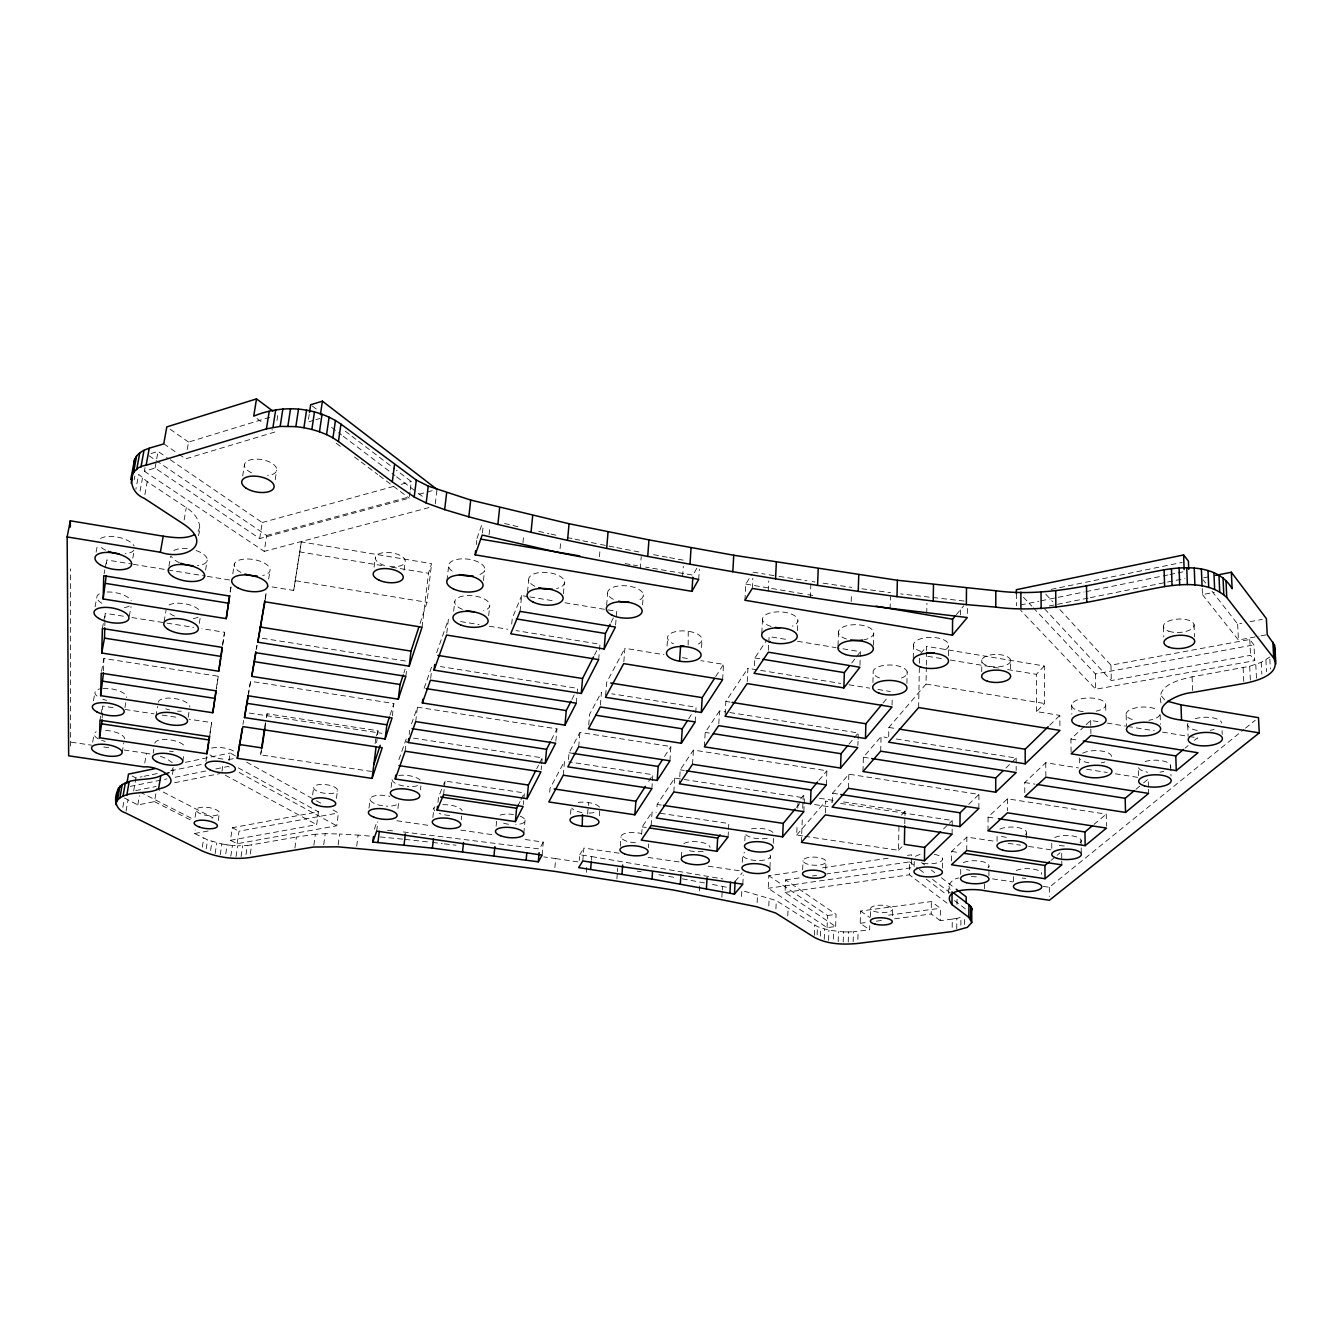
<?xml version="1.0" encoding="UTF-8"?>
<svg xmlns="http://www.w3.org/2000/svg" width="1343" height="1343" viewBox="0 0 1343 1343"><rect width="100%" height="100%" fill="white"/><g stroke="black" fill="none" stroke-linecap="round" stroke-linejoin="round"><path stroke-width="0.75" stroke-dasharray="5 3.75" d="M997.06 841.423L997.077 833.65M984.402 888.814L984.436 881.377M988.012 830.864L988.062 817.098L1007.451 798.816L1106.229 814.16L1106.464 826.096M988.918 875.837L988.952 866.453M978.862 808.419L978.929 794.401L848.843 774.189L832.542 793.226L832.19 803.131M981.733 671.752L981.783 660.068M964.442 924.538L964.492 918.276M967.329 613.466L967.38 607.389M966.759 850.572L966.859 837.075L995.717 841.44M956.736 928.752L956.837 918.36L960.933 917.387L960.866 925.713M956.988 904.343L957.055 898.098M960.581 614.926L960.648 606.818M960.698 874.377L960.749 868.753M948.83 893.531C946.462 886.027 951.28 879.027 958.734 877.953M951.499 860.947L951.599 851.462L966.859 837.075M952.103 834.137L952.153 828.278M952.187 826.314L952.237 820.455L840.265 803.349M952.187 927.392L952.271 919.099L956.837 918.36M952.271 919.099L940.268 920.66L940.419 908.288L931.354 901.539L860.544 911.058L860.208 923.296L869.643 929.776L869.744 925.73M942.4 868.048L942.517 858.613M948.494 655.787L948.611 645.966M940.268 920.66L931.186 913.979L931.354 901.539M198.227 535.706C203.162 524.475 195.642 513.345 186.274 507.62L147.226 481.667L138.648 474.314L135.912 489.137M926.754 613.365L926.922 603.225M888.68 736.652L888.881 727.453L926.049 684.074L926.317 667.303M926.351 665.221L926.552 652.648M926.586 650.549L926.653 646.352L1044.3 666.01L1044.602 703.514L1036.561 711.589L1059.812 715.383L1059.946 728.544M914.163 866.487L914.264 860.846M918.646 707.56L919.384 665.339M919.418 663.257L919.569 654.931M913.274 658.104L913.525 644.371M947.1 903.184L909.379 874.797L909.614 861.904L826.935 873.89M804.826 836.286L898.467 850.287L898.987 825.66M906.928 683.402L907.146 671.869M904.779 823.729L904.897 817.534M904.947 815.47L905.014 811.34L841.91 801.687M892.054 705.075L892.222 697.504M892.407 915.725L892.541 909.463A10.962 3.66 2 0 0 876.811 905.434A10.962 3.66 2 0 0 875.468 911.729A10.962 3.66 2 0 0 892.541 909.463M890.124 608.883L890.409 596.712M870.465 916.648L870.684 908.304M880.706 751.173L881.058 736.585L887.203 737.559M873.403 645.261L873.722 633.426M872.933 682.496L873.185 672.927M102.219 717.951L102.555 706.082L114.91 707.946M103.545 670.912L103.898 658.49L218.254 676.251L216.525 688.355M104.838 625.72L105.006 619.509M105.073 617.444L105.19 613.315L123.707 616.252M106.584 563.875L106.701 559.947L131.345 563.976M859.973 665.305L860.376 651.708L838.066 647.997M857.892 745.483L858.009 741.302M858.076 739.221L858.261 732.959L727.805 712.226M853.141 941.879L853.443 931.74L869.643 929.776M857.875 939.395L858.11 931.27M862.978 771.553L863.381 757.217L881.058 736.585M843.186 942.014L843.505 931.891L828.916 930.212L817.417 926.62L776.288 900.565L741.823 890.493L741.353 899.474M848.407 788.307L848.843 774.189M848.222 942.081L848.524 931.941L853.443 931.74M835.665 926.519L836.068 914.348L785.588 879.883L785.051 892.423L835.665 926.519L827.087 927.644L768.23 888.294L768.8 875.72L799.84 871.171M838.166 941.712L838.485 931.572M851.193 601.597L851.462 593.472M827.087 927.644L827.506 915.506L768.8 875.72M838.015 645.614L838.485 631.831M828.581 940.352L828.916 930.212M833.315 939.126L833.583 931.018M817.132 934.745L817.417 926.62M820.455 936.121L820.741 927.996M825.341 812.935L825.76 801.133L831.972 802.09M826.381 784.916L826.885 770.781L693.424 750.049L680.229 769.841L679.323 783.825M825.71 869.223L825.979 861.786A11.483 4.063 2.5 0 0 809.208 857.371A11.483 4.063 2.5 0 0 808.335 864.372A11.483 4.063 2.5 0 0 825.979 861.786M824.249 939.345L824.602 929.205M814.345 935.282L814.731 925.092M802.661 869.895L803.03 860.594M802.795 835.967L796.684 835.061L797.104 824.753M797.792 808.234L798.044 802.056M810.316 597.669L810.971 581.401L815.05 581.989M801.368 842.38L802.308 818.609M802.728 808.217L802.98 801.989M803.064 799.924L803.232 795.778L807.294 796.399M803.869 811.659L804.104 805.75M804.172 803.785L804.407 797.876L674.74 778.067L657.163 804.44L656.761 810.249M797.473 630.622L797.893 620.735M787.787 915.876L788.14 907.599M775.918 908.892L776.288 900.565M769.942 867.477L770.446 856.314M768.784 905.988L769.17 897.644M773.232 843.37L773.484 837.663M768.246 591.105L768.75 580.931M768.431 650.247L768.716 644.388M768.817 642.441L769.103 636.582L787.351 639.604M757.133 902.63L757.536 894.27M742.259 862.324L742.645 854.87M744.811 840.869L745.113 835.178M742.83 884.164L743.283 875.015M754.447 665.641L754.833 657.969L766.903 639.872M761.817 632.973L762.505 619.14M747.228 681.656L747.917 668.327L840.768 683.436M752.265 588.469L752.802 578.279M728.074 836.924L728.393 831.183M728.494 829.269L728.813 823.528L658.305 812.985M744.929 600.254L745.801 584.087L752.08 573.864M725.136 714.392L725.858 701.415L747.917 668.327M721.862 897.191L722.165 891.786M722.265 889.989L722.45 886.38L710.162 883.996M718.79 723.793L719.529 710.917L725.74 711.908M722.635 679.608L723.508 664.349L700.912 660.672M699.367 891.03L699.686 885.608M704.336 746.842L705.209 732.388L719.529 710.917M692.535 764.285L693.424 750.049M695.17 721.93L695.624 714.56M695.741 712.713L696.094 707.19L611.736 693.794M701.533 647.561L702.02 639.805M688.153 645.076L688.237 631.26A17.274 7.655 3.7 0 0 669.351 634.4A17.274 7.655 3.7 0 0 673.447 643.767M698.696 579.404L699.35 569.18M681.421 857.153L681.891 849.699M673.833 791.95L674.74 778.067M669.939 760.809L670.896 746.557L579.924 732.422L569.046 752.768L568.358 760.809M682.613 576.6L683.302 566.377M651.137 825.492L652.077 812.045L656.223 812.666M667.068 645.983L667.605 638.227M641.652 834.456L642.189 826.885L652.077 812.045M651.892 788.626L652.295 782.667M652.446 780.686L652.866 774.726L568.643 761.85M648.333 847.769L648.602 844.008M642.575 604.837L643.314 594.865M640.275 568.844L641.215 556.539M616.907 878.876L617.31 873.42M617.461 871.607L617.73 867.964M620.298 846.325L621.003 836.958M623.84 661.713L624.881 648.3L663.912 654.662M591.39 860.225L591.692 856.565L579.723 854.786L579.253 860.292M605.609 695.422L606.667 682.362L624.881 648.3M599.331 815.772L599.952 808.083A14.454 5.355 4.7 0 0 591.524 803.114L585.498 802.207A14.454 5.355 4.7 0 0 578.262 802.442M615.598 625.099L616.689 611.334L565.034 602.772M598.693 659.598L599.331 651.926M599.482 649.995L599.968 644.237L515.964 630.572M582.778 860.981L583.852 848.054L619.089 853.191M587.613 814.127L588.57 802.56M606.65 605.223L607.624 593.27M586.354 872.329L586.958 865.043M600.388 705.109L601.446 692.149L589.627 714.258L588.587 726.714M599.431 556.774L599.952 550.613M570.523 814.311L571.178 806.639M578.699 746.742L579.924 732.422M554.877 867.696L555.683 858.58L543.797 856.901M563.305 775.196L564.53 761.229L550.059 788.324L549.707 792.219M576.265 703.178L576.902 695.775M577.07 693.911L577.557 688.355L440.403 666.564M563.422 593.673L564.53 581.67M542.102 855.088L543.277 842.128L524.71 839.425M555.868 741.151L556.976 728.863L417.421 707.19L410.622 726.429M560.081 548.699L560.652 542.522M541.145 769.808L541.514 765.812M541.699 763.814L542.253 757.821L413.006 738.079M523.804 833.315L525.063 820.12M523.3 804.541L523.669 800.663M523.854 798.732L524.408 792.941L445.07 781.055L443.626 784.53M520.06 611.384L521.638 595.587L527.849 596.611M527.497 592.078L528.689 580.092M511.7 624.075L512.287 618.25L521.638 595.587M522.947 542.69L523.787 534.413M496.121 826.214L496.692 820.573M488.684 615.715L489.725 605.928M483.463 580.529L484.554 570.506M489.087 534.699L489.977 526.406M461.237 819.75L461.639 815.973M482.439 532.97L483.346 524.677M443.559 794.653L445.07 781.055M476.278 544.603L476.731 540.507M453.665 611.3L454.773 601.513M432.866 817.501L433.923 808.05M437.969 802.426L438.624 796.684L442.921 786.259M446.799 633.09L448.344 619.559L435.804 655.082M430.683 678.333L431.556 670.862M420.426 789.852L420.879 785.991M446.95 580.596L448.814 564.53M397.914 808.52L398.586 802.829A14.404 5.238 6.7 0 1 386.348 806.119M405.15 751.207L406.358 741.151M435.25 503.894L436.995 489.406M409.229 734.42L409.699 730.374M422.055 627.215L428.501 573.293L431.59 563.657L301.336 541.9L293.681 590.45L267.307 586.136M420.04 623.505L426.99 602.302L431.59 563.657M415.709 721.611L417.421 707.19M391.115 787.468L392.055 779.729M405.838 676.318L406.744 668.848M392.324 715.903L393.852 703.531L250.553 681.27L248.421 693.273M404.125 570.154L405.133 562.129M376.678 831.116L377.819 821.782M375.117 743.686L375.855 737.727M376.594 742.729L377.349 736.736M377.601 734.739L378.105 730.76L267.089 713.771L266.015 719.143M368.972 808.133L370.181 798.649M145.044 467.565L144.373 471.259L155.033 468.052L259.703 538.56L409.212 498.169L409.984 491.941M410.253 489.876L411.294 481.566L396.437 470.235M356.701 846.107L358.094 835.111L370.114 836.101M230.425 840.298L316.679 824.652L318.425 811.793L232.339 827.724L230.425 840.298L237.157 843.723L336.724 825.794L338.419 812.935L331.066 808.872M374.093 567.216L375.402 557.177M338.167 844.999L339.611 834.003L358.094 835.111M323.713 844.663L325.191 833.684L339.611 834.003M336.438 798.397L337.446 790.758A12.02 4.382 7.3 0 0 320.742 784.43A12.02 4.382 7.3 0 0 318.56 791.782A12.02 4.382 7.3 0 0 337.446 790.758M313.876 845.2L315.37 834.238L325.191 833.684M312.65 794.888L313.708 787.25M294.906 847.97L296.417 837.058L315.37 834.238M209.693 736.115L211.623 722.601L188.977 719.176M222.82 644.355L224.55 632.268L201.903 628.675M230.324 591.81L231.147 586.102M293.681 590.45L301.336 541.9M371.608 771.47L260.609 754.867L261.197 750.871M264.756 726.932L265.36 722.937M246.038 854.517L247.381 845.536L296.417 837.058M264.991 727.822L266.183 719.798M266.485 717.783L267.089 713.771M250.302 853.947L251.645 844.948M237.157 843.723L239.037 831.183L338.419 812.935M236.032 856.565L237.661 845.788L247.381 845.536M241.068 856.582L242.68 845.805M309.226 414.366L308.084 422.038L313.96 420.258M230.795 856.246L232.44 845.469L237.661 845.788M220.218 854.752L221.88 843.975L207.628 839.879L194.584 833.533L195.155 829.924M248.321 695.825L250.553 681.27M256.513 648.921L257.084 645.16M225.758 853.829L227.135 844.865L232.44 845.469M265.226 599.834L266.418 592.011M268.684 579.034L269.893 571.128M210.599 850.438L212.009 841.457M259.703 538.56L262.204 522.528L166.566 457.224M218.237 820.607L219.379 813.203A11.684 4.046 8.2 0 0 202.608 807.21A11.684 4.046 8.2 0 0 201.467 814.127A11.684 4.046 8.2 0 0 219.379 813.203M228.982 760.692L230.173 753.003L235.68 756.059M215.132 853.611L216.794 842.833M428.971 507.57L264.235 551.385L266.686 535.471L147.394 454.639M275.231 479.636L276.675 470.251M202.323 847.164L203.75 838.133M206.201 848.877L207.628 839.879M221.948 771.318L223.442 761.783M276.96 420.51L277.85 414.786M230.089 592.129L231.03 586.253M232.792 573.847L234.387 563.942M195.071 817.283L196.246 809.863M222.434 645.463L224.55 632.268M216.206 689.009L218.254 676.251M210.012 732.623L211.623 722.601M205.949 761.431L206.889 755.572M242.663 475.976L244.476 464.695M182.749 761.531L184.041 753.708M205.563 570.07L207.208 560.149M172.408 774.424L173.683 766.735L171.786 770.479M199.284 623.37L200.225 617.646M188.154 717.212L189.162 711.135M124.463 798.011L137.792 804.927L154.495 801.637L156.678 788.677L213.101 817.803L209.441 818.491M155.922 716.49L157.668 706.351M153.169 753.138L153.841 749.209M133.662 791.01L135.928 777.966L142.039 776.69M164.081 621.691L166.062 610.226M184.159 519.909L186.274 507.62M144.759 763.042L146.421 753.322L149.946 753.927M137.792 804.927L139.37 795.727M122.834 807.311L124.144 799.857M187.231 449.536L188.54 442.082L271.89 416.615M126.057 811.155L128.005 800.008M168.949 566.108L170.662 556.187M242.932 724.448L243.637 720.452M256.127 649.609L256.832 645.614M265.142 598.407L266.233 592.28M124.916 707.627L126.007 701.533M122.112 752.55L123.858 742.746M132.789 558.168L134.25 550.21M144.876 494.593L147.226 481.667M155.033 468.052L156.359 460.649M156.695 458.802L158.038 451.399L164.87 456.066M129.314 616.168L131.026 606.6M92.667 742.125L94.094 734.268M140.092 491.034L142.459 478.091M99.986 720.184L100.725 716.155M101.094 714.14L102.555 706.082M93.439 700.761L94.95 692.619M134.182 479.72L134.871 476.01M101.548 671.315L103.898 658.49M102.37 628.474L103.428 622.783M103.78 620.902L105.19 613.315M95.068 606.784L96.864 597.199M70.491 746.07L70.507 568.828M104.116 573.73L104.855 569.801M105.224 567.82L106.701 559.947M96.092 552.158L97.233 546.181M260.609 754.867L262.003 747.917M199.587 527.614L198.126 531.492M376.426 735.981L378.105 730.76M390.041 715.131L393.852 703.531M403.857 672.944L405.133 669.083M374.378 829.118L376.98 821.748M398.888 759.668L406.19 739.019M424.086 688.271L431.539 667.186M476.966 538.476L482.103 523.904M518.364 804.843L520.094 801.452M520.95 799.74L524.408 792.941M536.713 768.716L538.56 765.09M539.483 763.277L542.253 757.821M551.301 740.027L556.976 728.863M571.9 699.468L575.66 692.065M594.462 655.065L598.139 647.846M611.065 622.413L614.809 615.027M543.277 842.128L539.466 848.944L401.557 831.72M696.832 568.223L692.971 575.123L645.647 567.099M579.723 854.786L583.852 848.054M648.619 781.357L652.866 774.726M664.516 756.495L670.896 746.557M688.64 718.824L693.962 710.514M715.668 676.62L723.508 664.349M851.764 662.972L855.457 658.137M856.683 656.526L860.376 651.708M800.629 798.917L803.232 795.778M920.744 653.504L926.653 646.352M735.125 881.428L742.276 872.782M796.466 807.445L801.771 801.066M818.945 780.35L826.885 770.781M848.994 744.123L852.956 739.338M854.282 737.743L858.261 732.959M883.09 703.01L888.378 696.631M956.317 614.708L963.72 605.777M796.684 835.061L825.76 801.133M901.506 815L905.014 811.34M1036.561 711.589L1036.326 674.337L1044.3 666.01M898.467 850.287L904.376 844.361M943.525 828.967L947.889 824.72M949.333 823.293L952.237 820.455M968.773 804.306L978.929 794.401M1005.941 768.011L1010.305 763.731M1011.766 762.304L1016.147 758.04L895.395 738.851M1049.706 725.254L1059.812 715.383M1024.793 792.689L1024.743 782.533L1045.744 762.74L1078.53 767.944M1071.093 751.962L1070.925 739.019L1084.59 726.143M1086.118 724.716L1090.667 720.419L1098.876 721.762M1051.015 860.376L1055.598 856.549M1057.109 855.273L1060.164 852.721M1094.058 824.333L1106.229 814.16M1135.926 789.298L1142.07 784.161M1143.598 782.868L1148.198 779.024L1148.433 787.25M1185.063 748.169L1188.152 745.583M1194.33 740.413L1197.419 737.827L1197.553 741.554M1043.242 886.38L1049.319 887.287L1243.903 729.501M1245.515 728.175L1255.252 720.284M1160.99 702.909C1155.987 684.678 1179.288 679.877 1192.097 676.838L1249.678 666.296L1261.228 662.3L1269.723 657.063M150.953 453.565L158.038 451.399M315.924 419.671L319.852 418.496M262.204 522.528L393.163 486.552M401.221 484.336L411.294 481.566M266.686 535.471L408.943 496.994M418.966 494.291L432.983 490.497M185.435 762.304L230.173 753.003M144.087 776.271L150.215 775.012M152.263 774.592L158.39 773.333M170.645 770.815L203.313 764.083M1051.116 589.392L1182.26 562.364M130.271 786.394L166.952 778.906M175.11 777.261L205.68 771.033M215.854 768.951L228.092 766.45L231.768 768.465M1020.479 604.988L1038.911 601.228M1040.959 600.808L1083.935 592.045M1085.983 591.642L1167.856 574.955M1169.904 574.535L1176.032 573.276M1178.08 572.873L1184.224 571.614M135.71 790.607L156.174 786.461M174.59 782.751L219.597 773.652M1049.219 605.962L1055.397 604.719M1057.445 604.3L1088.283 598.055M1090.348 597.652L1184.929 578.531M1203.748 577.792L1211.638 576.197M1202.203 588.452L1202.455 594.613L1214.324 592.28M1212.024 591.289L1237.658 624.042L1241.771 623.27M1249.964 621.708L1262.269 619.392M194.584 833.533L211.12 830.461M1202.455 594.613L1238.431 640.023L1259.012 636.213M1261.06 635.827L1267.238 634.685M1059.929 609.604L1110.963 665.171L1249.745 639.486L1253.942 644.858L1254.748 660.622L1095.703 689.244L1020.714 610.36M1033.304 607.758L1095.435 673.951L1253.942 644.858M1044.468 608.732L1111.282 680.565L1250.551 655.317L1254.748 660.622M822.587 867.83L890.845 857.824M907.398 855.39L911.544 854.786L911.293 867.763L768.23 888.294M785.588 879.883L800.059 877.785M812.465 875.989L816.594 875.384M785.051 892.423L909.379 874.797M827.506 915.506L836.068 914.348M888.613 915.154L940.419 908.288M860.208 923.296L868.317 922.221M876.425 921.164L884.55 920.106M894.673 918.763L931.186 913.979M843.505 931.891L848.524 931.941M971.358 876.576L979.735 877.063M964.073 601.026L900.649 593.891M387.539 830.327L393.549 830.931M380.119 836.941L403.051 839.19M405.133 839.409L430.616 842.212M432.58 842.43L442.351 843.605M444.298 843.84L456.032 845.234M689.026 631.428L689.849 631.529A17.274 7.655 3.7 0 1 701.6 637.757A17.274 7.655 3.7 0 1 696.497 644.825M861.87 588.754L890.51 592.649M396.856 820.758L429.844 825.576M460.783 830.092L493.788 834.91M648.115 857.438L679.205 861.971M708.231 866.201L739.338 870.751M823.175 583.181L851.647 587.378M555.683 858.58L579.253 862.072M71.213 742.175L91.542 745.18M103.747 746.993L109.841 747.9M124.06 750.015L146.421 753.322M642.189 826.885L646.268 827.489M992.561 878.859L1012.823 881.864M125.184 709.507L154.009 713.872M162.234 715.114L178.686 717.615M1008.089 843.32L1020.462 845.2M1028.704 846.443L1051.384 849.884M657.163 804.44L661.293 805.061M951.599 851.462L959.892 852.704M819.515 798.262L833.768 800.445M249.21 713.049L381.916 733.328M814.546 804.558L831.065 807.076M569.046 752.768L573.192 753.406M680.229 769.841L684.309 770.462M832.542 793.226L838.704 794.166M988.062 817.098L996.305 818.357M591.692 856.565L722.786 878.926M769.052 574.821L777.026 576.063M779.024 576.382L806.992 580.764M705.209 732.388L709.322 733.043M863.381 757.217L869.592 758.191M1024.743 782.533L1035 784.144M725.858 701.415L729.988 702.07M888.881 727.453L897.141 728.762M131.933 617.562L164.87 622.799M166.918 623.118L193.677 627.366M262.321 638.278L407.651 661.36M1086.739 769.254L1107.22 772.51M1115.412 773.803L1137.957 777.396M1070.925 739.019L1079.134 740.346M133.393 564.312L205.278 576.029M207.326 576.365L231.97 580.377M1107.085 723.088L1125.568 726.11M1127.616 726.445L1154.309 730.793M1162.518 732.136L1187.145 736.149M1189.21 736.484L1197.419 737.827M460.632 621.574L479.082 624.562M489.322 626.241L507.755 629.229M682.412 657.667L688.573 658.674M849.028 684.779L869.66 688.136M877.919 689.479L890.291 691.494M637.287 871.137L641.199 871.775M295.628 580.764L426.99 602.302M926.049 684.074L1044.602 703.514M754.833 657.969L760.944 658.96M753.121 572.168L765.057 574.149M299.355 551.839L383.41 565.806M391.602 567.166L428.501 573.293M927.761 656.291L942.098 658.674M950.29 660.034L999.444 668.21M1007.636 669.569L1036.326 674.337M529.914 596.947L554.709 601.06M797.49 641.283L836.034 647.662M625.083 563.607L631.26 564.648M633.308 565L637.421 565.705M745.801 584.087L795.442 592.515M797.507 592.867L805.783 594.261M807.848 594.613L816.108 596.023M221.88 843.975L227.135 844.865M658.876 874.746L666.749 876.089M668.713 876.425L674.622 877.432M682.395 878.842L708.097 883.593M653.571 554.676L667.639 557.278M669.653 557.647L683.705 560.232M600.472 544.435L614.842 547.239M616.89 547.642L641.518 552.443M567.115 537.553L573.008 538.761M574.955 539.164L580.847 540.39M582.812 540.793L598.508 544.033M722.45 886.38L726.328 887.203M538.728 531.375L548.951 533.624M550.999 534.078L557.127 535.437M504.548 523.485L520.429 527.279M160.388 756.31L166.7 758.728L172.24 762.69M139.991 792.034L192.939 819.062M154.495 801.637L191.042 820.237M132.202 776.036L135.928 777.966M232.339 827.724L239.037 831.183M225.305 775.213L316.679 824.652M239.138 772.494L336.724 825.794M238.299 767.86L318.425 811.793M246.676 762.153L314.564 799.74M316.394 800.747L321.9 803.802M144.373 471.259L264.235 551.385M163.762 443.811L177.209 453.078M178.888 454.236L185.619 458.853L275.181 431.926L271.874 429.508M170.141 429.24L188.54 442.082M860.544 911.058L869.962 917.622M1164.734 699.888L1160.738 695.221M257.017 418.596L263.631 423.448M336.27 443.257L342.901 448.243M354.502 456.989L359.471 460.733M361.133 461.975L377.702 474.465M379.364 475.707L409.212 498.169M331.536 427.376L341.542 434.981M343.22 436.24L394.96 475.54M396.621 476.815L416.649 492.025M418.311 493.284L424.992 498.354M926.25 879.128L946.177 894.253M954.47 900.565L966.104 909.396M312.315 406.022L317.267 409.8M345.302 431.204L350.254 434.981M351.9 436.24L356.852 440.017M358.497 441.276L394.792 468.976M909.614 861.904L917.789 868.132M919.435 869.391L925.982 874.377M932.512 879.38L950.508 893.095M921.483 862.441L924.79 864.993M931.421 870.079L934.728 872.631M941.359 877.734L954.604 887.941M1023.416 597.215L1031.894 606.247M1045.761 594.16L1052.845 601.882M1203.059 579.823L1205.628 583.097M950.038 889.687L948.913 886.179M1269.84 659.06L1270.377 669.015M1265.912 659.799L1266.55 671.735M1261.228 662.3L1261.849 674.186M1255.772 664.483L1256.477 678.333M1249.745 639.486L1250.551 655.317M1249.678 666.296L1250.367 680.129M1243.114 667.706L1243.786 681.522M1237.658 624.042L1238.431 640.023M1222.046 730.676L1222.214 734.453M1194.061 624.696L1194.531 636.851M1192.097 676.838L1192.618 690.503M1187.699 725.086L1188.102 736.384M1170.66 765.594L1171.012 776.002M1163.491 626.862L1163.81 636.968M1160.151 714.862L1160.453 724.347M1148.5 789.298L1148.618 793.411M1138.579 775.599L1138.36 767.306A16.217 6.228 -1.3 0 0 1147.661 772.191M1126.156 714.98L1126.441 726.328M1110.963 665.171L1111.282 680.565M1105.692 705.243L1105.843 712.848M1095.435 673.951L1095.703 689.244M1090.667 720.419L1090.902 733.563M1081.081 840.147L1081.165 845.956M1081.199 847.903L1081.283 853.728M1079.319 757.872L1079.453 766.198M1071.697 704.823L1071.832 714.308M1061.709 853.359L1061.776 859.117M1061.793 861.031L1061.826 864.858M1051.77 843.354L1051.821 849.162M1049.319 887.287L1049.403 896.536M1045.744 762.74L1045.861 777.211M1026.421 833.197L1026.455 840.97M1016.366 593.724L1016.399 605.811M1016.147 758.04L1016.164 764.251M1016.164 766.316L1016.164 770.462M1013.495 876.61L1013.512 885.96M1010.507 661.377A14.454 6.245 -0.2 0 1 987.508 665.708A14.454 6.245 -0.2 0 1 990.446 654.964A14.454 6.245 -0.2 0 1 1010.507 661.377L1010.507 669.183M1007.451 798.816L1007.451 810.819M594.009 812.565A14.454 5.355 4.7 0 1 587.059 813.052M581.972 812.549A14.454 5.355 4.7 0 1 571.715 808.066M934.325 854.316A14.169 5.019 1.4 0 1 941.292 861.115A14.169 5.019 1.4 0 1 922.523 863.213M915.49 856.414A14.169 5.019 1.4 0 1 920.14 854.501M767.323 838.233A14.269 5.204 3 0 1 745.953 834.641M751.459 828.866A14.269 5.204 3 0 1 772.947 832.492M1025.767 878.406A14.152 4.902 0.5 0 1 1022.224 878.053M1016.215 870.516A14.152 4.902 0.5 0 1 1032.868 869.055A14.152 4.902 0.5 0 1 1041.564 874.31M1054.725 837.512A14.773 5.305 0 0 1 1073.913 836.185A14.773 5.305 0 0 1 1079.973 842.85M1064.327 846.006A14.773 5.305 0 0 1 1057.327 844.932M963.367 862.626A14.169 4.969 1 0 1 981.615 861.434A14.169 4.969 1 0 1 988.062 867.696M969.831 870.264A14.169 4.969 1 0 1 966.591 869.609M999.88 829.135A14.773 5.372 0.5 0 1 1019.001 827.792A14.773 5.372 0.5 0 1 1025.448 834.54M1006.293 837.377A14.773 5.372 0.5 0 1 1000.182 835.682M703.128 851.361A13.967 5.003 3.6 0 1 686.34 849.716M683.889 843.538A13.967 5.003 3.6 0 1 699.569 841.994A13.967 5.003 3.6 0 1 710.027 847.399M635.474 842.749A14.034 5.053 4.2 0 1 621.356 835.631A14.034 5.053 4.2 0 1 641.601 833.6M770.059 855.004A13.917 4.952 3 0 1 754.514 860.376A13.917 4.952 3 0 1 744.576 852.486M1083.23 711.706A17.039 7 -1 0 1 1074.551 701.298A17.039 7 -1 0 1 1101.545 700.19A17.039 7 -1 0 1 1096.157 711.169M879.514 677.93A17.09 7.353 1.1 0 1 877.818 667.068A17.09 7.353 1.1 0 1 903.033 667.723A17.09 7.353 1.1 0 1 900.196 678.467M1214.139 729.417A17.056 6.782 -2.1 0 1 1210.161 730.323M1197.217 730.391A17.056 6.782 -2.1 0 1 1187.934 723.306M1195.119 718.723A17.056 6.782 -2.1 0 1 1212.209 717.716A17.056 6.782 -2.1 0 1 1221.71 723.105M1163.743 771.352A16.217 6.228 -1.3 0 1 1159.999 772.175M1145.143 761.498A16.217 6.228 -1.3 0 1 1163.223 760.994A16.217 6.228 -1.3 0 1 1170.458 767.222M1159.899 714.761A17.039 6.9 -1.5 0 1 1148.953 720.284M1132.267 719.495A17.039 6.9 -1.5 0 1 1131.561 709.121A17.039 6.9 -1.5 0 1 1157.078 709.658M1104.953 761.968A16.217 6.329 -0.8 0 1 1101.26 762.79M1088.938 762.824A16.217 6.329 -0.8 0 1 1080.36 759.45M1082.71 753.171A16.217 6.329 -0.8 0 1 1101.931 751.09A16.217 6.329 -0.8 0 1 1111.433 757.771M846.493 638.983A17.644 7.873 1.5 0 1 843.253 626.929A17.644 7.873 1.5 0 1 870.264 628.155A17.644 7.873 1.5 0 1 864.002 639.788M771.016 626.426A17.711 8.008 2.4 0 1 765.963 614.641A17.711 8.008 2.4 0 1 791.95 614.288A17.711 8.008 2.4 0 1 792.336 626.123M921.029 651.405A17.61 7.756 0.5 0 1 917.571 640.04A17.61 7.756 0.5 0 1 943.541 639.738A17.61 7.756 0.5 0 1 942.333 651.154M251.561 472.837A16.334 7.907 10.1 0 1 249.009 460.28A16.334 7.907 10.1 0 1 273.687 464.527A16.334 7.907 10.1 0 1 267.576 475.59M384.635 565.487A15.092 6.95 7.8 0 1 380.086 553.4A15.092 6.95 7.8 0 1 404.545 559.007A15.092 6.95 7.8 0 1 388.396 566.343M240.968 572.387A18.164 8.075 9.4 0 1 239.155 560.132A18.164 8.075 9.4 0 1 265.679 563.892A18.164 8.075 9.4 0 1 262.708 575.476M462.395 609.336A17.61 7.89 6.5 0 1 458.702 597.4A17.61 7.89 6.5 0 1 484.554 599.112A17.61 7.89 6.5 0 1 483.598 610.746M133.864 550.227A18.584 8.142 11.1 0 1 125.151 553.786M105.627 550.194A18.584 8.142 11.1 0 1 100.356 546.719M100.54 538.459A18.584 8.142 11.1 0 1 119.007 537.401A18.584 8.142 11.1 0 1 134.099 545.997M129.213 606.096A17.677 7.387 10.6 0 1 122.75 607.775M101.85 603.276A17.677 7.387 10.6 0 1 99.298 593.824M107.155 592.011A17.677 7.387 10.6 0 1 131.228 600.757M196.145 550.563A18.349 8.108 10.2 0 1 207.225 559.41A18.349 8.108 10.2 0 1 197.421 565.621M179.425 562.667A18.349 8.108 10.2 0 1 171.451 556.405M173.801 550.529A18.349 8.108 10.2 0 1 189.967 549.035M198.126 617.109A17.459 7.353 9.8 0 1 191.562 618.754M174.422 616.017A17.459 7.353 9.8 0 1 168.379 612.358M169.017 605.005A17.459 7.353 9.8 0 1 184.394 603.695A17.459 7.353 9.8 0 1 198.982 609.806M534.883 586.253A18.03 8.327 5.6 0 1 534.078 573.864A18.03 8.327 5.6 0 1 560.568 576.634A18.03 8.327 5.6 0 1 556.59 588.536M613.382 599.331A17.895 8.226 4.5 0 1 612.341 587.596A17.895 8.226 4.5 0 1 637.623 588.721A17.895 8.226 4.5 0 1 638.496 600.455M452.121 571.111A18.198 8.411 6.7 0 1 456.049 559.628A18.198 8.411 6.7 0 1 481.365 563.859A18.198 8.411 6.7 0 1 477.252 575.308M233.296 758.677A15.126 5.59 8.4 0 1 226.698 759.349M222.854 759.097A15.126 5.59 8.4 0 1 209.743 754.749M211.606 748.135A15.126 5.59 8.4 0 1 235.327 752.114M417.472 785.689A14.739 5.49 6.5 0 1 407.349 786.478M403.555 785.974A14.739 5.49 6.5 0 1 392.357 778.319M398.77 775.465A14.739 5.49 6.5 0 1 420.678 780.636M105.224 741.42A15.411 5.641 9.5 0 1 101.581 740.312M98.459 738.935A15.411 5.641 9.5 0 1 96.209 731.717M105.577 730.441A15.411 5.641 9.5 0 1 124.546 738.818M106.55 700.358A16.099 6.144 9.8 0 1 102.756 699.166M97.015 696.027A16.099 6.144 9.8 0 1 99.718 688.909M103.058 688.422A16.099 6.144 9.8 0 1 119.007 690.856A16.099 6.144 9.8 0 1 126.729 697.47M173.281 751.543A15.243 5.624 8.9 0 1 169.369 751.157M154.848 743.334A15.243 5.624 8.9 0 1 168.53 739.708A15.243 5.624 8.9 0 1 184.662 746.322M181.389 711.135A15.915 6.127 9.2 0 1 177.561 711.152M169.47 709.927A15.915 6.127 9.2 0 1 165.743 708.751M158.356 702.288A15.915 6.127 9.2 0 1 174.708 698.545A15.915 6.127 9.2 0 1 189.833 707.089M449.569 815.419A14.286 5.204 6 0 1 439.161 813.371M434.779 810.803A14.286 5.204 6 0 1 434.947 806.824M442.804 804.742A14.286 5.204 6 0 1 462.143 810.836M520.11 816.175A14.202 5.154 5.4 0 1 515.746 824.636M508.493 824.266A14.202 5.154 5.4 0 1 501.896 822.587M500.116 815.151A14.202 5.154 5.4 0 1 513.462 814.479M382.621 805.766A14.404 5.238 6.7 0 1 370.534 797.977A14.404 5.238 6.7 0 1 389.823 796.382M1168.729 631.193A15.344 6.698 -2.6 0 0 1193.826 626.459A15.344 6.698 -2.6 0 0 1173.748 619.593A15.344 6.698 -2.6 0 0 1168.729 631.193"/><path stroke-width="1.5" d="M1167.537 701.298L1181.001 704.823L1258.492 717.666L1259.264 732.892L1181.538 720.117C1140.962 715.097 1171.919 694.096 1192.702 692.451L1243.87 683.503C1255.621 681.371 1281.625 674.589 1273.735 658.12L1226.763 597.484C1210.513 582.191 1185.248 583.416 1164.65 586.572C1108.898 596.41 1053.063 614.725 995.784 607.12L995.818 590.752L897.359 580.26L733.748 555.247L648.954 539.886L569.063 523.736L470.705 500.066L428.249 486.099L416.313 480.072L340.937 424.103C315.823 406.509 281.745 404.411 253.726 416.162L256.513 398.888L166.801 426.906L163.762 443.811C153.421 447.706 135.945 448.965 133.864 462.747M995.7 792.219L1016.181 772.544L880.706 751.173L862.978 771.553L995.7 792.219L995.734 777.983L1003.02 770.865M995.784 607.12L966.356 604.602L966.49 588.251M966.154 903.134L966.188 896.872L956.25 889.217M169 772.628L160.791 775.65C148.519 782.146 125.755 775.818 118.016 789.65C113.349 798.967 115.229 809.762 125.738 813.019L201.752 850.757C216.676 857.438 233.598 859.738 249.781 857.556L313.624 847.03L337.932 846.829L431.137 855.256L554.558 871.338L673.8 890.09L756.932 906.81L775.734 913.055L814.278 937.313C827.456 944.381 843.186 944.784 857.757 943.457L952.153 931.555L967.363 927.341L971.778 922.507L968.857 917.353L968.941 904.695L953.631 892.977M970.636 919.032L970.72 906.391L968.941 904.695M971.778 922.507L971.711 908.153L970.72 906.391M959.96 826.583L978.862 808.419L848.407 788.307L832.056 807.093L959.96 826.583L960.077 812.8L965.886 807.143M952.439 635.189L967.313 617.528L851.126 603.628L752.265 588.469L744.929 600.254L952.439 635.189L952.607 619.19L955.074 616.202M968.857 917.353L951.969 904.594L952.086 891.802M924.437 860.729L952.103 834.137L825.274 814.899L801.368 842.38L924.437 860.729L924.655 847.416L940.62 831.804M966.356 604.602L933.234 601.076L933.469 584.709M904.729 825.794L904.376 844.361L924.655 847.416M933.234 601.076L897.006 596.628L897.359 580.26M99.533 737.777L99.986 720.184L209.374 736.635L206.923 753.792L99.533 737.777L102.169 719.932M100.624 695.657L101.212 673.145L215.921 690.822L212.798 712.747L100.624 695.657L103.495 672.977M101.732 653.017L102.37 628.474L222.132 647.36L218.724 671.231L101.732 653.017L104.485 638.126L104.771 627.785M103.142 598.961L103.747 575.711L229.452 596.04L226.228 618.653L103.142 598.961L106.248 575.627M865.463 738.499L892.004 706.972L747.128 683.57L725.019 716.239L865.463 738.499L865.866 723.776L881.763 704.605M897.006 596.628L858.244 591.373L858.748 574.972M840.567 768.062L857.824 747.564L718.673 725.64L704.336 746.842L840.567 768.062L841.037 753.708L847.668 745.718M843.857 687.918L859.923 667.253L768.347 652.194L754.061 673.33L843.857 687.918L844.361 672.625L849.296 666.178M858.244 591.373L817.568 585.397L818.206 568.979M810.484 803.802L826.381 784.916L692.535 764.285L679.323 783.825L810.484 803.802L811.004 789.919L817.618 781.945M782.65 836.857L803.869 811.659L673.833 791.95L656.223 817.988L782.65 836.857L783.238 823.393L795.157 809.04M817.568 585.397L775.549 578.816L776.338 562.381M734.453 894.102L742.83 884.164L582.778 860.981L578.648 867.628L652.026 879.094L734.453 894.102L735.125 881.428M729.92 893.145L730.491 882.267M716.927 851.277L728.074 836.924L651.137 825.492L641.249 840.13L716.927 851.277L717.666 838.082L720.15 834.842M775.549 578.816L732.825 571.715L733.748 555.247M706.418 888.596L707.056 877.701M701.298 712.478L722.635 679.608L623.689 663.627L605.458 697.302L701.298 712.478L702.204 697.638L714.543 678.366M475.607 550.748L475.153 554.844L691.93 591.34L692.837 577.154M680.33 883.895L680.901 874.797M679.592 661.192L676.117 660.487A17.325 7.554 3.7 0 1 667.421 650.784A17.325 7.554 3.7 0 1 687.23 646.856L688.841 647.125A17.325 7.554 3.7 0 1 700.845 656.24A17.325 7.554 3.7 0 1 683.201 661.646L679.592 661.192L680.616 645.765L684.208 646.218M732.825 571.715L690 564.228L691.074 547.726M681.321 743.267L695.17 721.93L600.237 706.955L588.419 728.796L681.321 743.267L682.261 728.796L687.582 720.486M657.18 780.451L669.939 760.809L578.699 746.742L567.82 766.836L657.18 780.451L658.154 766.45L662.401 759.819M652.026 879.094L652.53 871.792M634.886 814.798L651.892 788.626L563.305 775.196L548.817 801.956L634.886 814.798L635.894 801.234L645.429 786.326M621.977 874.226L622.665 865.077M690 564.228L647.729 556.422L648.954 539.886M590.651 869.391L591.239 862.072M647.729 556.422L606.683 548.431L608.06 531.845M604.149 648.971L615.43 627.063L520.06 611.384L510.709 633.795L604.149 648.971L605.424 633.493L610.125 624.26M581.553 825.979L580.864 825.911A14.488 5.305 4.7 0 1 570.137 819.348A14.488 5.305 4.7 0 1 584.373 815.705L590.416 816.594A14.488 5.305 4.7 0 1 598.323 823.528A14.488 5.305 4.7 0 1 582.207 826.096L582.509 814.529M434.712 664.483L434.058 670.123L581.267 693.458L582.543 678.517L593.556 656.878M422.793 699.267L422.357 702.943L564.967 725.136L566.259 710.581L570.96 701.331M606.683 548.431L567.535 540.356L569.063 523.736M373.472 836.504L372.783 842.044L432.396 848.155L538.291 861.803L539.131 852.604M408.742 738.482L408.255 742.528L545.275 763.412L546.567 749.327L550.361 741.873M395.715 775.096L395.245 779.024L527.111 798.716L528.403 785.067L535.79 770.546M526.137 860.091L526.825 852.738M437.549 806.253L437.113 810.081L515.343 821.597L516.635 808.251L518.364 804.843M567.535 540.356L531.022 532.315L532.684 515.645M493.972 855.76L494.896 846.56M462.546 851.764L463.536 842.548M531.022 532.315L497.867 524.441L499.646 507.721M497.867 524.441L468.825 516.837L470.705 500.066M432.396 848.155L433.436 838.939M404.042 845.032L405.351 833.953M468.825 516.837L444.667 509.635L446.648 492.814M444.667 509.635L426.184 502.987L428.249 486.099M264.789 600.439L257.789 642.189L409.179 666.178L411.008 651.12L418.747 627.45M377.937 842.464L379.314 831.384M255.774 651.607L251.745 676.368L398.267 699.183L400.08 684.51L403.236 674.874M426.184 502.987L414.215 496.994L416.313 480.072M248.069 695.271L244.476 717.582L385.122 739.003L386.885 724.8L389.42 717.061M242.227 728.46L237.291 758.308L372.095 778.403L376.09 746.725M414.215 496.994L392.29 481.868L394.506 464.812M392.29 481.868L338.453 441.511L340.937 424.103M209.693 736.115L209.139 739.976L102.051 723.894M212.798 712.747L216.24 690.369M222.233 648.367L221.091 656.425L104.485 638.126M226.228 618.653L229.787 595.62M338.453 441.511L332.946 437.868L335.448 420.426M332.946 437.868L326.567 434.595L329.102 417.119M320.423 414.651L322.404 401.171L310.669 404.763L309.511 412.435M326.567 434.595L319.483 431.758L322.051 414.265M261.499 748.874L264.47 728.93M264.991 727.822L262.003 747.917L239.407 744.509M319.483 431.758L311.878 429.441L314.463 411.932M311.878 429.441L303.921 427.712L306.557 410.203M194.601 534.632C184.881 539.416 173.516 537.553 163.208 536.193L70.306 520.799L67.15 536.931L160.371 552.258C185.418 560.803 214.208 544.368 183.454 524.005L144.205 498.303C127.686 491.924 126.544 467.683 146.152 465.249L266.451 428.87L280.167 426.419L295.846 426.621L298.515 409.095M287.872 426.184L290.558 408.675M280.167 426.419L282.886 408.927M272.965 427.326L275.701 409.833M266.451 428.87L269.204 411.411M218.724 671.231L220.789 658.271M206.923 753.792L208.82 741.94M115.716 802.778C123.539 789.046 146.236 795.442 158.541 788.996L160.791 775.65M126.863 783.473L128.492 774.122L154.932 768.632M126.779 795.392L129.079 782.163M116.253 800.881L118.553 787.72M160.371 552.258L163.208 536.193M116.069 804.793L117.378 797.306M117.664 799.152L119.98 785.974M119.93 797.624L122.247 784.446M122.985 796.365L125.302 783.154M237.291 758.308L242.882 726.613L382.235 747.732L372.095 778.403M244.476 717.582L248.321 695.825L392.072 717.968L385.122 739.003M251.745 676.368L255.925 652.681L405.838 676.318L398.267 699.183M257.789 642.189L264.924 601.782L422.055 627.215L409.179 666.178M140.914 467.246L144.02 450.291M146.152 465.249L149.241 448.277M130.741 479.552L134.636 459.138M131.178 483.312L132.218 477.722M133.511 472.686L136.633 455.797M136.667 469.748L139.773 452.826M1274.322 651.086L1274.473 644.959L1267.238 634.685L1266.382 618.619L1231.346 572.236L1215.583 575.408M373.824 764.704L380.17 745.298M372.783 842.044L376.678 831.116L542.102 855.088L538.291 861.803M395.245 779.024L405.15 751.207L540.96 771.805L527.111 798.716M408.255 742.528L415.709 721.611L555.683 743.199L545.275 763.412M422.357 702.943L430.465 680.196L576.265 703.178L564.967 725.136M434.058 670.123L446.564 635.038L598.693 659.598L581.267 693.458M475.153 554.844L482.204 535.034L559.695 552.812L698.696 579.404L691.93 591.34M437.113 810.081L443.559 794.653L523.115 806.471L515.343 821.597M1025.229 763.831L1059.98 730.424L918.646 707.56L888.546 742.159L1025.229 763.831L1025.179 749.226L1048.262 726.664M964.039 853.325L1044.921 865.463L1049.504 861.652M998.369 818.676L1084.943 831.972L1092.547 825.609M1037.048 784.463L1125.182 798.296L1134.399 790.591M1083.247 741.017L1175.78 755.941L1183.502 749.461M1045.039 878.708L1061.826 864.858L966.759 850.572L951.448 864.758L1045.039 878.708L1044.921 865.463M1085.161 845.654L1106.498 828.094L1007.451 812.817L988.012 830.864L1085.161 845.654L1084.943 831.972M1125.518 812.431L1148.618 793.411L1045.861 777.211L1024.793 796.752L1125.518 812.431L1125.182 798.296M1176.283 770.63L1197.99 752.751L1090.936 735.444L1071.11 753.809L1176.283 770.63L1175.78 755.941M1259.264 732.892L1049.42 900.246L984.385 890.678C976.395 888.562 939.177 887.79 951.969 904.594M158.541 788.996C187.281 782.751 159.196 765.309 144.087 766.92L68.661 755.807L67.15 536.931M1188.723 569.398L1188.404 561.105L1183.603 554.961L1016.349 589.695L1016.366 593.724M995.818 590.752C1052.929 598.374 1108.546 579.807 1164.096 569.801C1187.33 565.923 1218.705 565.386 1232.119 588.754L1231.346 572.236M295.846 426.621L303.921 427.712M440.672 796.987L516.635 808.251M650.348 828.094L717.666 838.082M398.955 765.611L528.403 785.067M554.139 788.945L635.894 801.234M663.358 805.364L783.238 823.393M103.26 681.27L215.081 698.427M246.659 703.279L386.885 724.8M412.016 728.661L546.567 749.327M573.192 753.406L658.154 766.45M686.357 770.781L811.004 789.919M840.768 794.485L960.077 812.8M254.012 661.595L400.08 684.51M426.151 688.606L566.259 710.581M595.805 715.231L682.261 728.796M713.435 733.681L841.037 753.708M871.657 758.51L995.734 777.983M260.106 627.013L411.008 651.12M437.868 655.401L582.543 678.517M610.729 683.016L702.204 697.638M732.036 702.389L865.866 723.776M899.206 729.098L1025.179 749.226M106.03 583.466L228.696 603.242M516.417 618.922L605.424 633.493M762.975 659.295L844.361 672.625M481.079 539.164L579.823 555.918M876.089 606.197L952.607 619.19M256.513 398.888L272.914 411.126M322.404 401.171L436.995 489.406M118.016 789.65L118.369 791.682M971.711 908.153L971.862 909.916M1274.96 648.014L1275.85 664.046M1274.473 644.959L1275.363 661.025M1272.845 642.004L1273.735 658.12M1226.008 580.764L1226.763 597.484M1223.02 577.725L1223.775 594.462M1218.957 574.972L1219.696 591.743M1213.904 572.571L1214.643 589.376M1207.995 570.624L1208.717 587.428M1201.381 569.13L1202.069 585.951M1194.246 568.173L1194.901 584.994M1186.742 567.753L1187.38 584.574M1183.603 554.961L1184.14 569.533M1179.087 567.888L1179.691 584.692M1181.001 704.823L1181.538 720.117M1171.465 568.576L1172.053 585.38M1164.096 569.801L1164.65 586.572M1086.487 585.565L1086.772 602.084M1055.699 591.038L1055.883 607.472M1041.026 592.263L1041.161 608.664M70.306 520.799L70.34 527.06M1020.865 592.129L1020.915 608.513M862.609 640.04A17.644 7.873 1.5 0 1 850.623 639.956M779.746 627.869A17.711 8.008 2.4 0 1 775.213 627.399M934.107 652.765A17.61 7.756 0.5 0 1 926.552 652.564M257.151 575.979A18.164 8.075 9.4 0 1 244.963 574.015M473.945 611.72A17.61 7.89 6.5 0 1 466.457 610.629M119.191 553.769A18.584 8.142 11.1 0 1 108.347 551.352M192.989 565.705A18.349 8.108 10.2 0 1 180.785 563.221M552.409 589.174A18.03 8.327 5.6 0 1 538.778 587.747M629.212 602.302A17.895 8.226 4.5 0 1 618.586 601.194M473.122 575.962A18.198 8.411 6.7 0 1 459.373 574.519M875.166 924.185A10.979 3.626 2 0 0 892.256 921.97A10.979 3.626 2 0 0 876.509 917.974A10.979 3.626 2 0 0 875.166 924.185M807.831 877.348A11.516 4.012 2.5 0 0 825.525 874.813A11.516 4.012 2.5 0 0 808.704 870.432A11.516 4.012 2.5 0 0 807.831 877.348M919.082 875.552A14.219 4.952 1.4 0 0 942.198 873.101A14.219 4.952 1.4 0 0 923.329 867.175A14.219 4.952 1.4 0 0 919.082 875.552M749.31 850.27A14.32 5.137 3 0 0 772.796 848.507A14.32 5.137 3 0 0 754.262 841.759A14.32 5.137 3 0 0 749.31 850.27M1002.835 850.169A14.823 5.305 0.5 0 0 1026.488 846.795A14.823 5.305 0.5 0 0 1006.025 841.087A14.823 5.305 0.5 0 0 1002.835 850.169M1057.377 858.412A14.807 5.238 0.1 0 0 1081.233 855.088A14.807 5.238 0.1 0 0 1061.104 849.447A14.807 5.238 0.1 0 0 1057.377 858.412M1018.968 890.426A14.185 4.852 0.6 0 0 1041.664 887.421A14.185 4.852 0.6 0 0 1022.157 882.133A14.185 4.852 0.6 0 0 1018.968 890.426M966.389 882.67A14.202 4.902 1 0 0 988.901 879.598A14.202 4.902 1 0 0 969.075 874.259A14.202 4.902 1 0 0 966.389 882.67M685.434 862.693A14.001 4.936 3.6 0 0 708.802 861.736A14.001 4.936 3.6 0 0 691.611 854.736A14.001 4.936 3.6 0 0 685.434 862.693M624.411 853.779A14.068 4.986 4.2 0 0 647.695 852.788A14.068 4.986 4.2 0 0 630.018 845.704A14.068 4.986 4.2 0 0 624.411 853.779M748.689 872.446A13.95 4.885 3 0 0 769.858 869.341A13.95 4.885 3 0 0 749.209 863.985A13.95 4.885 3 0 0 748.689 872.446M1169.266 647.292A15.394 6.631 -2.5 0 0 1194.447 642.642A15.394 6.631 -2.5 0 0 1174.302 635.827A15.394 6.631 -2.5 0 0 1169.266 647.292M987.441 681.237A14.488 6.178 -0.1 0 0 1010.524 676.99A14.488 6.178 -0.1 0 0 990.412 670.61A14.488 6.178 -0.1 0 0 987.441 681.237M1079.352 726.043A17.09 6.916 -0.9 0 0 1106.011 720.452A17.09 6.916 -0.9 0 0 1081.518 714.04A17.09 6.916 -0.9 0 0 1079.352 726.043M878.994 693.139A17.14 7.269 1.2 0 0 906.726 689.144A17.14 7.269 1.2 0 0 883.694 680.8A17.14 7.269 1.2 0 0 878.994 693.139M1085.446 776.506A16.25 6.262 -0.7 0 0 1111.735 772.376A16.25 6.262 -0.7 0 0 1089.878 765.762A16.25 6.262 -0.7 0 0 1085.446 776.506M1144.404 785.84A16.267 6.161 -1.2 0 0 1170.928 781.777A16.267 6.161 -1.2 0 0 1149.474 775.247A16.267 6.161 -1.2 0 0 1144.404 785.84M1193.961 744.509A17.106 6.715 -2 0 0 1222.063 739.993A17.106 6.715 -2 0 0 1199.87 732.942A17.106 6.715 -2 0 0 1193.961 744.509M1132.518 734.537A17.09 6.833 -1.4 0 0 1160.369 729.92A17.09 6.833 -1.4 0 0 1137.739 722.786A17.09 6.833 -1.4 0 0 1132.518 734.537M845.838 654.612A17.711 7.789 1.5 0 0 873.303 649.206A17.711 7.789 1.5 0 0 847.769 641.182A17.711 7.789 1.5 0 0 845.838 654.612M770.11 642.105A17.761 7.907 2.5 0 0 797.222 636.565A17.761 7.907 2.5 0 0 771.1 628.423A17.761 7.907 2.5 0 0 770.11 642.105M920.626 666.984A17.66 7.672 0.6 0 0 948.427 661.679A17.66 7.672 0.6 0 0 923.464 653.789A17.66 7.672 0.6 0 0 920.626 666.984M245.601 487.794A16.401 7.823 10 0 0 273.2 489.02A16.401 7.823 10 0 0 254.985 476.127A16.401 7.823 10 0 0 245.601 487.794M379.062 580.176A15.142 6.866 7.7 0 0 403.118 578.178A15.142 6.866 7.7 0 0 382.486 568.66A15.142 6.866 7.7 0 0 379.062 580.176M238.299 588.066A18.214 7.991 9.3 0 0 267.475 586.941A18.214 7.991 9.3 0 0 243.268 574.922A18.214 7.991 9.3 0 0 238.299 588.066M460.498 624.848A17.677 7.806 6.5 0 0 488.063 621.574A17.677 7.806 6.5 0 0 463.05 611.535A17.677 7.806 6.5 0 0 460.498 624.848M168.228 629.447A17.509 7.269 9.7 0 0 197.522 630.874A17.509 7.269 9.7 0 0 177.377 618.603A17.509 7.269 9.7 0 0 168.228 629.447M98.862 618.451A17.728 7.303 10.5 0 0 128.273 619.878A17.728 7.303 10.5 0 0 107.306 607.422A17.728 7.303 10.5 0 0 98.862 618.451M100.07 564.648A18.651 8.058 11 0 0 130.976 566.125A18.651 8.058 11 0 0 108.968 552.443A18.651 8.058 11 0 0 100.07 564.648M172.928 576.5A18.416 8.024 10.1 0 0 203.716 577.977A18.416 8.024 10.1 0 0 182.614 564.496A18.416 8.024 10.1 0 0 172.928 576.5M533.171 602.1A18.097 8.226 5.6 0 0 562.751 599.801A18.097 8.226 5.6 0 0 539.315 588.536A18.097 8.226 5.6 0 0 533.171 602.1M611.955 615.128A17.963 8.142 4.5 0 0 641.652 612.895A17.963 8.142 4.5 0 0 619.039 601.815A17.963 8.142 4.5 0 0 611.955 615.128M453.363 588.905A18.248 8.327 6.7 0 0 482.809 586.538A18.248 8.327 6.7 0 0 458.534 575.089A18.248 8.327 6.7 0 0 453.363 588.905M199.402 827.053A11.718 3.995 8.1 0 0 217.381 826.163A11.718 3.995 8.1 0 0 200.543 820.22A11.718 3.995 8.1 0 0 199.402 827.053M316.747 805.095A12.053 4.331 7.2 0 0 335.683 804.121A12.053 4.331 7.2 0 0 318.912 797.843A12.053 4.331 7.2 0 0 316.747 805.095M209.928 769.774A15.159 5.523 8.3 0 0 234.924 770.261A15.159 5.523 8.3 0 0 216.189 761.179A15.159 5.523 8.3 0 0 209.928 769.774M395.111 797.473A14.773 5.422 6.5 0 0 419.402 797.054A14.773 5.422 6.5 0 0 400.718 788.794A14.773 5.422 6.5 0 0 395.111 797.473M160.052 721.392A15.965 6.043 9.1 0 0 186.778 722.735A15.965 6.043 9.1 0 0 168.295 712.411A15.965 6.043 9.1 0 0 160.052 721.392M96.78 711.824A16.15 6.077 9.7 0 0 123.573 713.183A16.15 6.077 9.7 0 0 104.418 702.708A16.15 6.077 9.7 0 0 96.78 711.824M95.857 752.6A15.444 5.573 9.4 0 0 121.525 753.927A15.444 5.573 9.4 0 0 103.176 744.257A15.444 5.573 9.4 0 0 95.857 752.6M156.493 761.565A15.293 5.557 8.8 0 0 182.077 762.891A15.293 5.557 8.8 0 0 164.333 753.339A15.293 5.557 8.8 0 0 156.493 761.565M437.583 826.516A14.337 5.137 6 0 0 460.632 825.425A14.337 5.137 6 0 0 441.411 818.038A14.337 5.137 6 0 0 437.583 826.516M500.486 835.699A14.236 5.087 5.4 0 0 523.619 834.641A14.236 5.087 5.4 0 0 504.918 827.355A14.236 5.087 5.4 0 0 500.486 835.699M374.026 817.249A14.437 5.171 6.6 0 0 396.991 816.108A14.437 5.171 6.6 0 0 377.249 808.637A14.437 5.171 6.6 0 0 374.026 817.249"/></g></svg>
